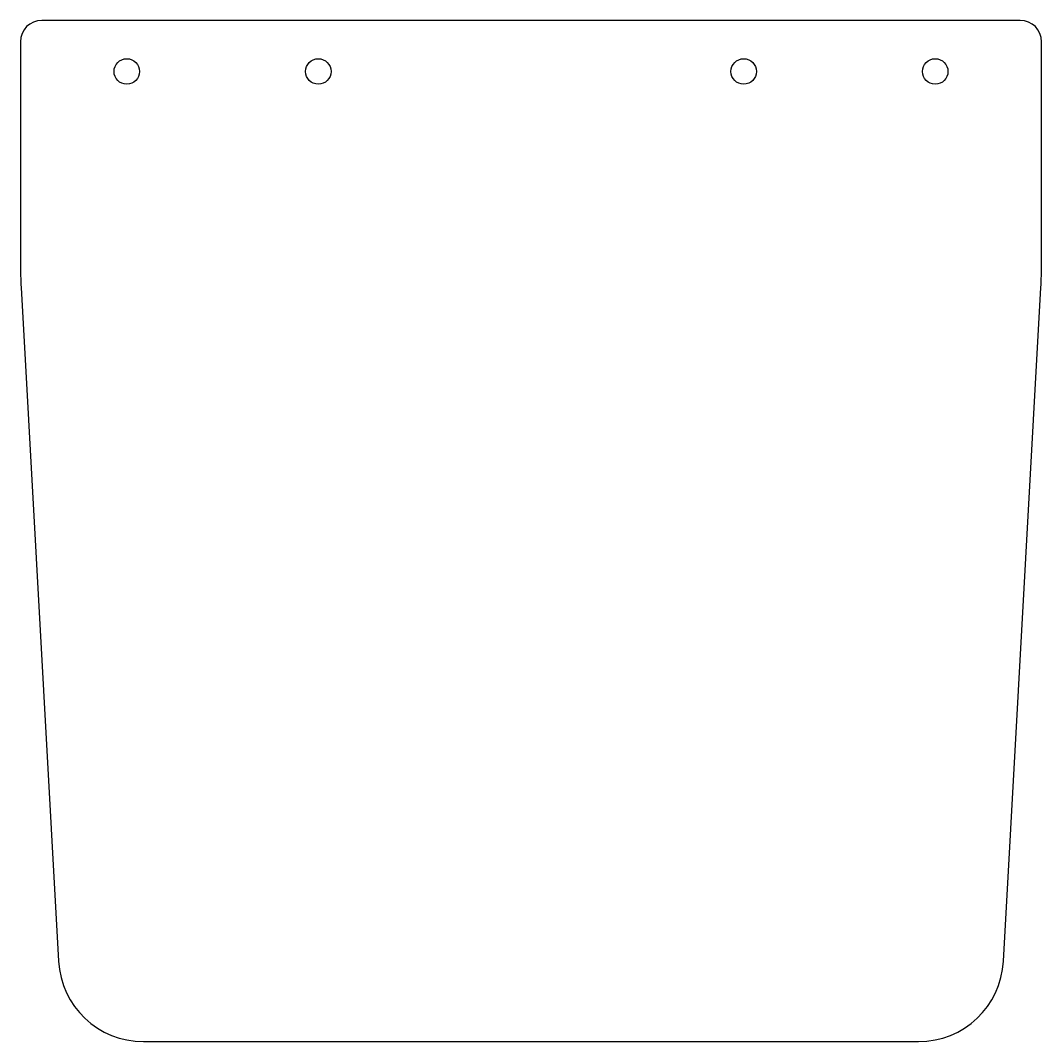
# Model space of a CAD drawing. Header units: millimetres. Extents: x 0 to 240, y -240 to 0.
import ezdxf

# ---------------------------------------------------------------- set-up
doc = ezdxf.new("R2010")
doc.units = ezdxf.units.MM

msp = doc.modelspace()

# ---------------------------------------------------------------- linework, layer by layer
at = {"color": 7, "linetype": 'Continuous', "lineweight": 25}
for p, q in [((235, 0), (5, 0)), ((0, -5), (0, -57.22)), ((240, -57.22), (240, -5)), ((0.15, -62.77), (8.95, -221.11)), ((231.05, -221.11), (239.85, -62.77)), ((28.92, -240), (211.08, -240))]:
    msp.add_line(p, q, dxfattribs=at)
for centre in [(25, -12), (70, -12), (170, -12), (215, -12)]:
    msp.add_circle(centre, 3, dxfattribs=at)
for centre, radius, start, end in [((5, -5), 5, 90, 180), ((235, -5), 5, 0, 90), ((100, -57.22), 100, 180, 183.1798), ((140, -57.22), 100, 356.8202, 360), ((28.92, -220), 20, 183.1798, 270), ((211.08, -220), 20, 270, 356.8202)]:
    msp.add_arc(centre, radius, start, end, dxfattribs=at)

doc.saveas('drawing.dxf')
